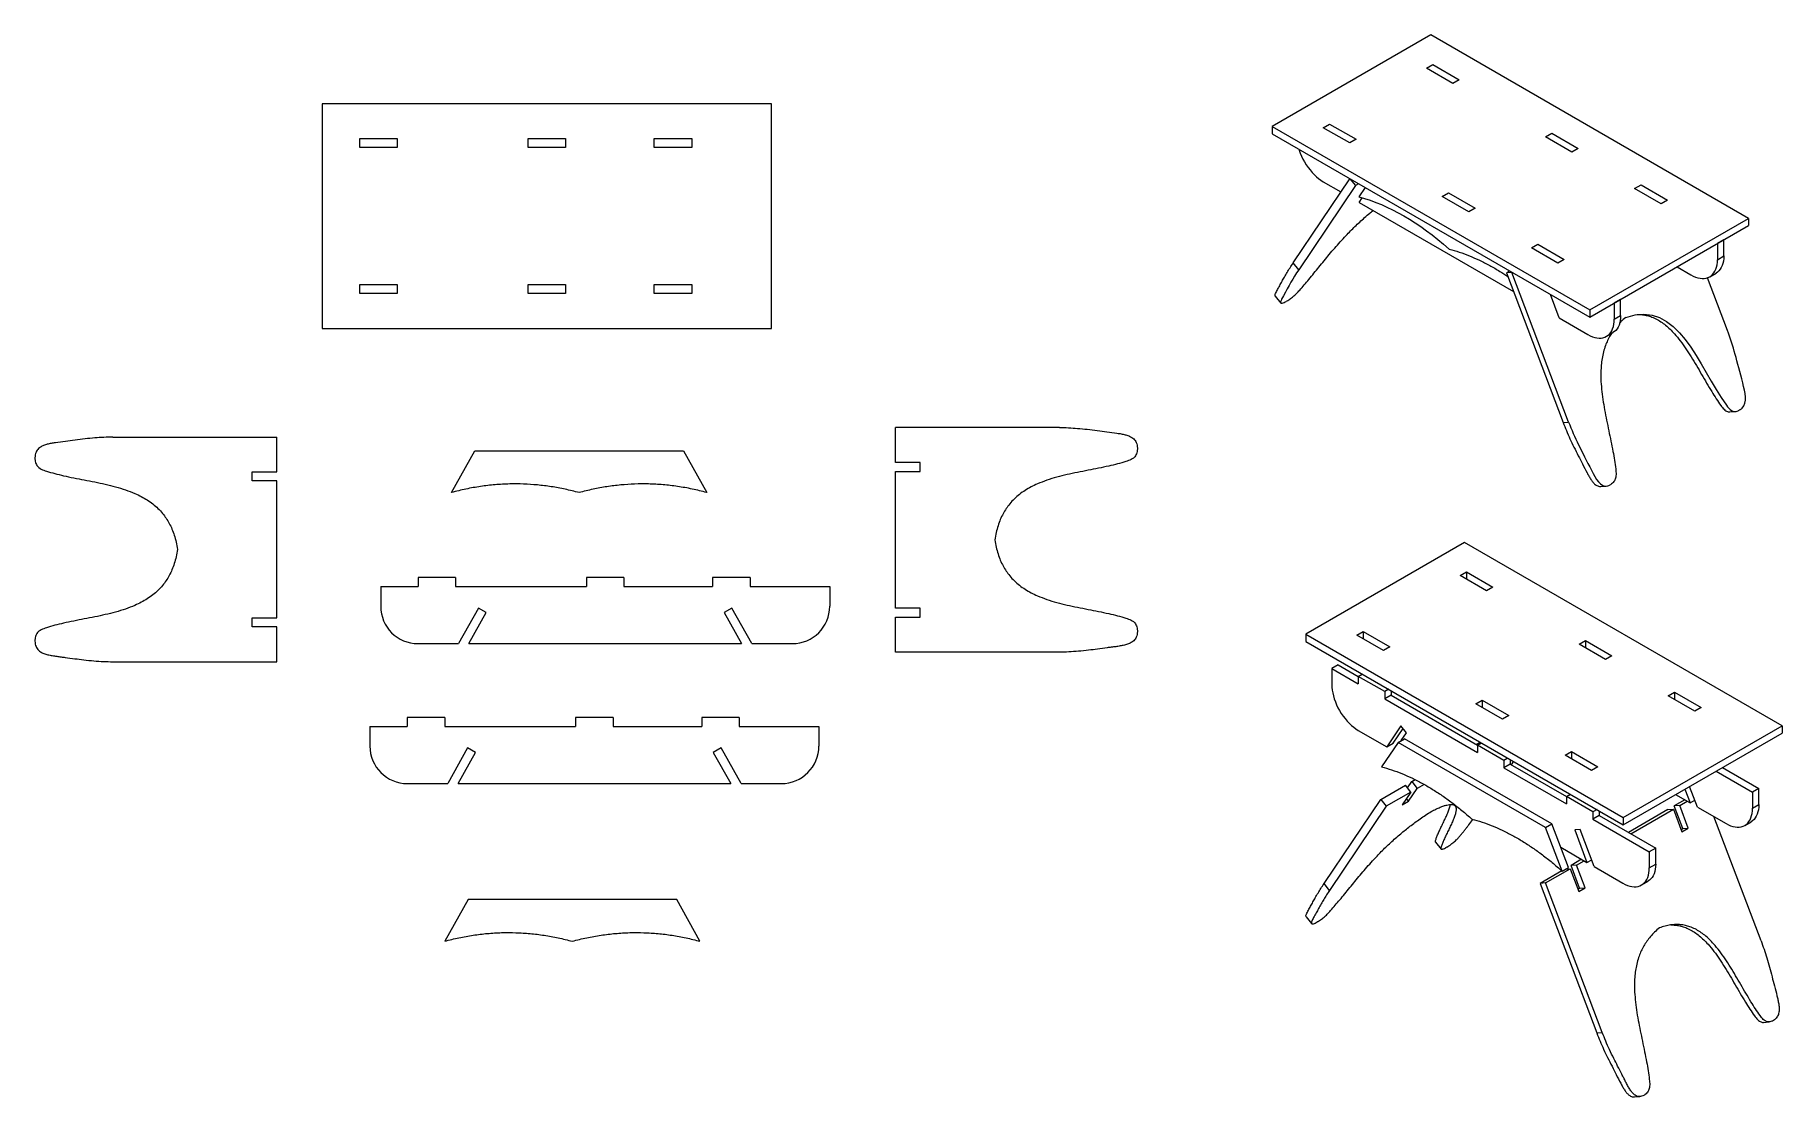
# Model space of a CAD drawing. Header units: millimetres. Extents: x -619 to 1715, y -631 to 788.
import ezdxf

# ---------------------------------------------------------------- set-up
doc = ezdxf.new("R2010")
doc.units = ezdxf.units.MM

msp = doc.modelspace()

# ---------------------------------------------------------------- linework, layer by layer
at = {"color": 7, "linetype": 'Continuous', "lineweight": 15}
for p, q in [((1246, 788.1), (1033.9, 665.6)), ((1670.3, 543.1), (1246, 788.1)), ((1240, 743.8), (1248.5, 748.7)), ((1248.5, 748.7), (1283.9, 728.3)), ((1275.4, 723.4), (1240, 743.8)), ((1283.9, 728.3), (1275.4, 723.4)), ((-235.3, 696.1), (-235.3, 396.1)), ((364.7, 696.1), (-235.3, 696.1)), ((364.7, 396.1), (364.7, 696.1)), ((1033.9, 665.6), (1458.2, 420.7)), ((1033.9, 665.6), (1033.9, 655.8)), ((1033.9, 655.8), (1458.2, 410.9)), ((1102.2, 664.2), (1110.6, 669.1)), ((1137.5, 643.8), (1102.2, 664.2)), ((1110.6, 669.1), (1146, 648.7)), ((1399.1, 651.9), (1407.6, 656.8)), ((1407.6, 656.8), (1443, 636.4)), ((-185.3, 637.6), (-185.3, 649.6)), ((-185.3, 649.6), (-135.3, 649.6)), ((-135.3, 637.6), (-185.3, 637.6)), ((-135.3, 649.6), (-135.3, 637.6)), ((39.7, 649.6), (89.7, 649.6)), ((39.7, 637.6), (39.7, 649.6)), ((89.7, 637.6), (39.7, 637.6)), ((89.7, 649.6), (89.7, 637.6)), ((208.3, 649.6), (258.3, 649.6)), ((208.3, 637.6), (208.3, 649.6)), ((258.3, 637.6), (208.3, 637.6)), ((258.3, 649.6), (258.3, 637.6)), ((1146, 648.7), (1137.5, 643.8)), ((1434.5, 631.5), (1399.1, 651.9)), ((1443, 636.4), (1434.5, 631.5)), ((1062, 483.5), (1137.7, 595.9)), ((1145.1, 586.8), (1069.4, 474.4)), ((1102.2, 592), (1125.9, 578.3)), ((1137.7, 595.9), (1145.1, 586.8)), ((1149.3, 589.2), (1145.1, 586.8)), ((1158.2, 584.1), (1149.8, 571.7)), ((1518.3, 583.1), (1526.8, 588)), ((1526.8, 588), (1562.1, 567.6)), ((1150.1, 564.4), (1154.2, 570.4)), ((1150.1, 564.4), (1356.4, 445.2)), ((1261.3, 572.3), (1269.7, 577.2)), ((1296.6, 551.9), (1261.3, 572.3)), ((1269.7, 577.2), (1305.1, 556.8)), ((1553.6, 562.7), (1518.3, 583.1)), ((1562.1, 567.6), (1553.6, 562.7)), ((1305.1, 556.8), (1296.6, 551.9)), ((1458.2, 420.7), (1670.3, 543.1)), ((1670.3, 543.1), (1670.3, 533.4)), ((1458.2, 410.9), (1670.3, 533.4)), ((1637.4, 514.4), (1628.9, 509.5)), ((1637.4, 492.8), (1637.4, 514.4)), ((1380.4, 503.6), (1388.9, 508.5)), ((1415.8, 483.1), (1380.4, 503.6)), ((1388.9, 508.5), (1424.3, 488)), ((1628.9, 509.5), (1628.9, 487.9)), ((1628.9, 487.9), (1637.4, 492.8)), ((1069.4, 474.4), (1062, 483.5)), ((1351.1, 472.7), (1346.9, 470.3)), ((1354.3, 470.8), (1346.9, 470.3)), ((1346.9, 470.3), (1422.7, 270.4)), ((1430.1, 270.9), (1354.3, 470.8)), ((1424.3, 488), (1415.8, 483.1)), ((1574.9, 478.3), (1593.6, 467.5)), ((1618.6, 465), (1627.1, 469.9)), ((-185.3, 454.6), (-135.3, 454.6)), ((-185.3, 442.6), (-185.3, 454.6)), ((-135.3, 454.6), (-135.3, 442.6)), ((39.7, 442.6), (39.7, 454.6)), ((39.7, 454.6), (89.7, 454.6)), ((89.7, 454.6), (89.7, 442.6)), ((208.3, 454.6), (258.3, 454.6)), ((208.3, 442.6), (208.3, 454.6)), ((258.3, 454.6), (258.3, 442.6)), ((1642.3, 393.4), (1615.6, 463.7)), ((-135.3, 442.6), (-185.3, 442.6)), ((89.7, 442.6), (39.7, 442.6)), ((258.3, 442.6), (208.3, 442.6)), ((1038, 439.1), (1045.5, 430)), ((1053.5, 432.6), (1052.8, 432.2)), ((1417.5, 410), (1405.7, 441.2)), ((1458.2, 420.7), (1458.2, 410.9)), ((1499.6, 434.8), (1491.1, 429.9)), ((1491.1, 429.9), (1491.1, 408.3)), ((1499.6, 413.2), (1499.6, 434.8)), ((1417.5, 410), (1455.7, 387.9)), ((1491.1, 408.3), (1499.6, 413.2)), ((-235.3, 396.1), (364.7, 396.1)), ((1480.7, 385.5), (1489.2, 390.4)), ((1645.6, 284.6), (1653, 285.1)), ((1658.8, 287.2), (1658.1, 286.8)), ((530.4, 217.1), (530.4, 263.6)), ((749.6, 263.6), (530.4, 263.6)), ((1422.7, 270.4), (1430.1, 270.9)), ((-515.1, 250.8), (-295.9, 250.8)), ((-295.9, 204.3), (-295.9, 250.8)), ((853.8, 236.1), (853.8, 235.2)), ((-619.3, 223.3), (-619.3, 222.4)), ((-62.8, 176.8), (-31.6, 232.4)), ((-31.6, 232.4), (247.2, 232.4)), ((247.2, 232.4), (278.4, 176.8)), ((563.6, 217.1), (530.4, 217.1)), ((563.6, 205.1), (563.6, 217.1)), ((-329.1, 204.3), (-295.9, 204.3)), ((-329.1, 192.3), (-329.1, 204.3)), ((-295.9, 192.3), (-329.1, 192.3)), ((-295.9, 9.3), (-295.9, 192.3)), ((530.4, 22.2), (530.4, 205.1)), ((530.4, 205.1), (563.6, 205.1)), ((1486.3, 187.5), (1485.6, 187.1)), ((1473, 185), (1480.4, 185.5)), ((1291, 110.3), (1078.9, -12.2)), ((1715.3, -134.6), (1291, 110.3)), ((1285, 66), (1293.5, 70.9)), ((1293.5, 70.9), (1328.8, 50.5)), ((1293.5, 70.9), (1293.5, 61.1)), ((-157.3, 51.4), (-157.3, 25)), ((-157.3, 51.4), (-107.3, 51.4)), ((-107.3, 63.4), (-107.3, 51.4)), ((-57.3, 63.4), (-107.3, 63.4)), ((-57.3, 63.4), (-57.3, 51.4)), ((-57.3, 51.4), (117.7, 51.4)), ((117.7, 63.4), (117.7, 51.4)), ((167.7, 63.4), (117.7, 63.4)), ((167.7, 63.4), (167.7, 51.4)), ((167.7, 51.4), (286.2, 51.4)), ((286.2, 63.4), (286.2, 51.4)), ((336.2, 63.4), (286.2, 63.4)), ((336.2, 63.4), (336.2, 51.4)), ((336.2, 51.4), (442.7, 51.4)), ((442.7, 51.4), (442.7, 25)), ((1320.4, 45.6), (1285, 66)), ((1328.8, 50.5), (1320.4, 45.6)), ((-329.1, 9.3), (-295.9, 9.3)), ((-329.1, -2.7), (-329.1, 9.3)), ((-26.7, 22.5), (-53.2, -25)), ((-39.5, -25), (-16.2, 16.6)), ((-16.2, 16.6), (-26.7, 22.5)), ((312.1, 22.5), (301.6, 16.6)), ((301.6, 16.6), (324.9, -25)), ((338.7, -25), (312.1, 22.5)), ((563.6, 22.2), (530.4, 22.2)), ((530.4, -36.4), (530.4, 10.2)), ((530.4, 10.2), (563.6, 10.2)), ((563.6, 10.2), (563.6, 22.2)), ((-619.3, -20.7), (-619.3, -21.7)), ((-295.9, -2.7), (-329.1, -2.7)), ((-295.9, -49.2), (-295.9, -2.7)), ((853.8, -7.9), (853.8, -8.9)), ((1078.9, -12.2), (1503.1, -257.1)), ((1078.9, -12.2), (1078.9, -22)), ((1078.9, -22), (1503.1, -266.9)), ((1147.1, -13.6), (1155.6, -8.7)), ((1182.5, -34), (1147.1, -13.6)), ((1155.6, -8.7), (1191, -29.1)), ((1155.6, -8.7), (1155.6, -18.5)), ((1444.1, -25.9), (1452.6, -21)), ((1452.6, -21), (1487.9, -41.4)), ((1452.6, -21), (1452.6, -30.8)), ((-107.3, -25), (-53.2, -25)), ((-39.5, -25), (324.9, -25)), ((338.7, -25), (392.7, -25)), ((749.6, -36.4), (530.4, -36.4)), ((1191, -29.1), (1182.5, -34)), ((1479.4, -46.3), (1444.1, -25.9)), ((1487.9, -41.4), (1479.4, -46.3)), ((-515.1, -49.2), (-295.9, -49.2)), ((1122.1, -53.2), (1113.6, -58.1)), ((1113.6, -58.1), (1149, -78.5)), ((1113.6, -58.1), (1113.6, -79.6)), ((1122.1, -53.2), (1149, -68.7)), ((1149, -68.7), (1154.4, -65.6)), ((1149, -68.7), (1149, -78.5)), ((1184.4, -89.1), (1149, -68.7)), ((1189.8, -86), (1184.4, -89.1)), ((1184.4, -89.1), (1184.4, -98.9)), ((1192.8, -87.8), (1192.8, -94)), ((1563.3, -94.6), (1571.7, -89.8)), ((1571.7, -89.8), (1607.1, -110.2)), ((1571.7, -89.8), (1571.7, -99.5)), ((1192.8, -94), (1184.4, -98.9)), ((1184.4, -98.9), (1308.1, -170.3)), ((1192.8, -94), (1308.1, -160.5)), ((1306.2, -105.4), (1314.7, -100.5)), ((1341.6, -125.9), (1306.2, -105.4)), ((1314.7, -100.5), (1350.1, -121)), ((1314.7, -100.5), (1314.7, -110.3)), ((1598.6, -115.1), (1563.3, -94.6)), ((1607.1, -110.2), (1598.6, -115.1)), ((-171.8, -135.5), (-121.8, -135.5)), ((-171.8, -135.5), (-171.8, -161.9)), ((-121.8, -123.5), (-121.8, -135.5)), ((-71.8, -123.5), (-121.8, -123.5)), ((-71.8, -123.5), (-71.8, -135.5)), ((-71.8, -135.5), (103.2, -135.5)), ((103.2, -123.5), (103.2, -135.5)), ((153.2, -123.5), (103.2, -123.5)), ((153.2, -123.5), (153.2, -135.5)), ((153.2, -135.5), (271.7, -135.5)), ((271.7, -123.5), (271.7, -135.5)), ((321.7, -123.5), (271.7, -123.5)), ((321.7, -123.5), (321.7, -135.5)), ((321.7, -135.5), (428.2, -135.5)), ((428.2, -135.5), (428.2, -161.9)), ((1206, -135), (1187.2, -162.9)), ((1195.7, -158), (1208.8, -138.5)), ((1213.4, -144.1), (1206, -135)), ((1350.1, -121), (1341.6, -125.9)), ((1503.1, -257.1), (1715.3, -134.6)), ((1715.3, -134.6), (1715.3, -144.4)), ((1149, -140.9), (1187.2, -162.9)), ((1202.2, -157), (1180.2, -189.6)), ((1187.2, -162.9), (1195.7, -158)), ((1202.2, -157), (1210.7, -152.1)), ((1399.3, -270.8), (1202.2, -157)), ((1206.4, -154.5), (1213.4, -144.1)), ((1407.8, -265.9), (1210.7, -152.1)), ((1306.4, -159.6), (1311.8, -156.5)), ((1308.1, -160.5), (1313.5, -157.4)), ((1308.1, -160.5), (1308.1, -170.3)), ((1343.5, -180.9), (1308.1, -160.5)), ((1503.1, -266.9), (1715.3, -144.4)), ((-41.2, -164.4), (-67.8, -211.9)), ((-54, -211.9), (-30.7, -170.3)), ((-30.7, -170.3), (-41.2, -164.4)), ((297.6, -164.4), (287.1, -170.3)), ((287.1, -170.3), (310.4, -211.9)), ((324.2, -211.9), (297.6, -164.4)), ((1348.9, -177.8), (1343.5, -180.9)), ((1343.5, -180.9), (1343.5, -190.7)), ((1351.9, -185.8), (1343.5, -190.7)), ((1351.9, -179.6), (1351.9, -185.8)), ((1351.9, -185.8), (1427.3, -229.3)), ((1356.4, -182.2), (1353.4, -186.7)), ((1425.4, -174.2), (1433.9, -169.3)), ((1460.8, -194.6), (1425.4, -174.2)), ((1433.9, -169.3), (1469.2, -189.7)), ((1433.9, -169.3), (1433.9, -179.1)), ((1214.7, -217.6), (1220.4, -209.3)), ((1220.4, -209.3), (1224.8, -206.7)), ((1220.4, -209.3), (1227.8, -218.3)), ((1343.5, -190.7), (1427.3, -239.1)), ((1469.2, -189.7), (1460.8, -194.6)), ((1627.1, -195.3), (1675.8, -223.4)), ((1635.6, -190.4), (1684.3, -218.5)), ((-121.8, -211.9), (-67.8, -211.9)), ((-54, -211.9), (310.4, -211.9)), ((324.2, -211.9), (378.2, -211.9)), ((1103.2, -345.6), (1179, -233.2)), ((1179, -233.2), (1211.9, -214.2)), ((1179, -233.2), (1186.4, -242.2)), ((1219.3, -223.2), (1186.4, -242.2)), ((1219.3, -223.2), (1207.8, -240.2)), ((1219.3, -223.2), (1211.9, -214.2)), ((1216.3, -235.3), (1213.4, -231.9)), ((1216.3, -235.3), (1227.8, -218.3)), ((1236.9, -213), (1227.8, -218.3)), ((1427.3, -229.3), (1432.7, -226.2)), ((1427.3, -229.3), (1427.3, -239.1)), ((1462.6, -249.7), (1427.3, -229.3)), ((1573.1, -226.5), (1592.5, -237.7)), ((1585.5, -219.3), (1592.5, -237.7)), ((1602.2, -243.3), (1591.8, -215.7)), ((1684.3, -218.5), (1675.8, -223.4)), ((1675.8, -223.4), (1675.8, -245)), ((1684.3, -240.1), (1684.3, -218.5)), ((1186.4, -242.2), (1110.6, -354.6)), ((1207.8, -240.2), (1216.3, -235.3)), ((1468, -246.6), (1462.6, -249.7)), ((1462.6, -249.7), (1462.6, -259.5)), ((1471.1, -254.6), (1462.6, -259.5)), ((1471.1, -248.4), (1471.1, -254.6)), ((1471.1, -254.6), (1546.4, -298.1)), ((1562.7, -246.6), (1510, -277.1)), ((1513.2, -278.9), (1570.1, -246.1)), ((1562.7, -246.6), (1570.1, -246.1)), ((1570.1, -246.1), (1581.5, -276.4)), ((1585.3, -233.6), (1571.2, -241.7)), ((1578.6, -241.2), (1571.2, -241.7)), ((1582.6, -272), (1571.2, -241.7)), ((1578.6, -241.2), (1588.6, -235.4)), ((1590, -271.5), (1578.6, -241.2)), ((1592.5, -237.7), (1598.7, -234.1)), ((1602.2, -243.3), (1640.4, -265.4)), ((1687.2, -422.1), (1624.3, -256)), ((1675.8, -245), (1684.3, -240.1)), ((1399.3, -270.8), (1407.8, -265.9)), ((1421.4, -328.9), (1399.3, -270.8)), ((1429.9, -324), (1407.8, -265.9)), ((1445.6, -273.3), (1438.2, -273.8)), ((1438.2, -273.8), (1454.6, -317.3)), ((1464.3, -322.9), (1445.6, -273.3)), ((1462.6, -259.5), (1537.9, -303)), ((1503.1, -257.1), (1503.1, -266.9)), ((1580.4, -273.3), (1582.6, -272)), ((1581.5, -276.4), (1590, -271.5)), ((1582.6, -272), (1590, -271.5)), ((1665.4, -267.8), (1673.9, -262.9)), ((1252.2, -290.3), (1259.6, -299.4)), ((1267.3, -296.8), (1266.6, -297.2)), ((1419.7, -297.1), (1454.6, -317.3)), ((1546.4, -298.1), (1537.9, -303)), ((1537.9, -303), (1537.9, -324.5)), ((1546.4, -319.6), (1546.4, -298.1)), ((1399.3, -344.7), (1432.2, -325.7)), ((1421.4, -328.9), (1429.9, -324)), ((1426.1, -326.1), (1432.2, -325.7)), ((1432.2, -325.7), (1443.7, -356)), ((1447.5, -313.1), (1433.3, -321.3)), ((1440.7, -320.8), (1433.3, -321.3)), ((1444.8, -351.6), (1433.3, -321.3)), ((1440.7, -320.8), (1450.7, -315)), ((1452.2, -351.1), (1440.7, -320.8)), ((1454.6, -317.3), (1460.9, -313.7)), ((1464.3, -322.9), (1502.6, -345)), ((1537.9, -324.5), (1546.4, -319.6)), ((1110.6, -354.6), (1103.2, -345.6)), ((1420.9, -328.5), (1391.9, -345.2)), ((1399.3, -344.7), (1391.9, -345.2)), ((1391.9, -345.2), (1467.7, -545.1)), ((1475.1, -544.6), (1399.3, -344.7)), ((1527.6, -347.4), (1536, -342.5)), ((-40.6, -367), (-71.8, -422.5)), ((238.2, -367), (-40.6, -367)), ((269.3, -422.5), (238.2, -367)), ((1442.5, -352.9), (1444.8, -351.6)), ((1443.7, -356), (1452.2, -351.1)), ((1444.8, -351.6), (1452.2, -351.1)), ((1079.3, -390), (1086.7, -399)), ((1094.7, -396.4), (1094, -396.8)), ((1690.6, -530.9), (1698, -530.4)), ((1703.8, -528.4), (1703.1, -528.8)), ((1467.7, -545.1), (1475.1, -544.6)), ((1518, -630.6), (1525.4, -630)), ((1531.2, -628), (1530.6, -628.4))]:
    msp.add_line(p, q, dxfattribs=at)
at = {"color": 7, "linetype": 'Continuous', "lineweight": 15, "flags": 128}
for points in [[(1069.8, 635.1), (1070.1, 634.1), (1071.5, 630.1), (1073.2, 626.2), (1075.1, 622.2), (1077.2, 618.4), (1079.4, 614.7), (1081.9, 611.1), (1084.5, 607.7), (1087.2, 604.5), (1090.1, 601.5), (1093, 598.7), (1096, 596.2), (1099.1, 594), (1102.2, 592)], [(1637.4, 492.8), (1637.3, 489.3), (1636.9, 486), (1636.2, 483), (1635.3, 480.1), (1634.1, 477.5), (1632.7, 475.1), (1631, 473.1), (1629.1, 471.4), (1627.1, 469.9), (1627.1, 469.9)], [(1593.6, 467.5), (1596.7, 465.9), (1599.7, 464.6), (1602.7, 463.6), (1605.7, 463), (1608.5, 462.7), (1611.2, 462.8), (1613.9, 463.2), (1616.3, 463.9), (1618.6, 465), (1620.7, 466.5), (1622.5, 468.2), (1624.2, 470.3), (1625.6, 472.6), (1626.8, 475.2), (1627.7, 478.1), (1628.4, 481.2), (1628.8, 484.4), (1628.9, 487.9)], [(1455.7, 387.9), (1458.8, 386.3), (1461.8, 385), (1464.9, 384), (1467.8, 383.4), (1470.7, 383.1), (1473.4, 383.2), (1476, 383.6), (1478.4, 384.4), (1480.7, 385.5), (1482.8, 386.9), (1484.7, 388.6), (1486.3, 390.7), (1487.8, 393), (1488.9, 395.6), (1489.9, 398.5), (1490.5, 401.6), (1490.9, 404.9), (1491.1, 408.3)], [(1499.6, 413.2), (1499.4, 409.8), (1499, 406.5), (1498.3, 403.4), (1497.4, 400.5), (1496.2, 397.9), (1494.8, 395.6), (1493.2, 393.5), (1491.3, 391.8), (1489.2, 390.4), (1489.2, 390.4)], [(1113.6, -79.6), (1113.8, -83.2), (1114.2, -87), (1114.9, -90.9), (1115.8, -94.8), (1117, -98.8), (1118.4, -102.8), (1120, -106.7), (1121.9, -110.6), (1124, -114.5), (1126.3, -118.2), (1128.7, -121.8), (1131.3, -125.2), (1134.1, -128.4), (1136.9, -131.4), (1139.9, -134.2), (1142.9, -136.7), (1145.9, -138.9), (1149, -140.9)], [(1640.4, -265.4), (1643.5, -267), (1646.6, -268.3), (1649.6, -269.3), (1652.5, -269.9), (1655.4, -270.2), (1658.1, -270.1), (1660.7, -269.7), (1663.1, -268.9), (1665.4, -267.8), (1667.5, -266.4), (1669.4, -264.7), (1671, -262.6), (1672.5, -260.3), (1673.6, -257.7), (1674.6, -254.8), (1675.2, -251.7), (1675.6, -248.4), (1675.8, -245)], [(1684.3, -240.1), (1684.1, -243.5), (1683.7, -246.8), (1683.1, -249.9), (1682.1, -252.8), (1680.9, -255.4), (1679.5, -257.7), (1677.9, -259.8), (1676, -261.5), (1673.9, -262.9), (1673.9, -262.9)], [(1502.6, -345), (1505.6, -346.6), (1508.7, -347.9), (1511.7, -348.8), (1514.7, -349.5), (1517.5, -349.8), (1520.2, -349.7), (1522.8, -349.3), (1525.3, -348.5), (1527.6, -347.4), (1529.6, -346), (1531.5, -344.3), (1533.2, -342.2), (1534.6, -339.9), (1535.8, -337.3), (1536.7, -334.4), (1537.4, -331.3), (1537.8, -328), (1537.9, -324.5)], [(1546.4, -319.6), (1546.3, -323.1), (1545.9, -326.4), (1545.2, -329.5), (1544.3, -332.4), (1543.1, -335), (1541.7, -337.3), (1540, -339.4), (1538.1, -341.1), (1536, -342.5), (1536, -342.5)]]:
    msp.add_lwpolyline(points, dxfattribs=at)
at = {"color": 7, "linetype": 'Continuous', "lineweight": 15}
for centre, start, end in [((-107.3, 25), 180, 270), ((392.7, 25), 270, 0), ((-121.8, -161.9), 180, 270), ((378.2, -161.9), 270, 0)]:
    msp.add_arc(centre, 50, start, end, dxfattribs=at)
msp.add_open_spline([(1149.8, 571.7), (1189.8, 561.2), (1230, 538), (1270.4, 502)], degree=3, dxfattribs=at)
for points, knots in [([(1053.5, 432.6), (1053.9, 432.9), (1055.2, 433.6), (1057.3, 435), (1059.8, 436.8), (1062, 438.6), (1064.3, 440.5), (1066.5, 442.7), (1068.7, 445), (1072.2, 449), (1077, 454.5), (1083.3, 462), (1089.8, 469.9), (1096.5, 478.1), (1103.3, 486.4), (1110.2, 494.8), (1117.4, 503.2), (1124.8, 511.6), (1131.9, 519.3), (1138.5, 526.2), (1144.5, 532.1), (1150.8, 538.1), (1157.5, 544.2), (1163.5, 549.3), (1167.3, 552.4), (1168.7, 553.6)], [0, 0, 0, 0, 0.00907, 0.026845, 0.042273, 0.056307, 0.069773, 0.087782, 0.106378, 0.125512, 0.184289, 0.244705, 0.315332, 0.387063, 0.45924, 0.531208, 0.602375, 0.672273, 0.740634, 0.787583, 0.83391, 0.879852, 0.925775, 0.972183, 1, 1, 1, 1]), ([(1270.4, 502), (1275, 500.8), (1283.9, 498.2), (1297.5, 493.1), (1311.1, 487.2), (1324.6, 480.3), (1337.2, 473.1), (1345.3, 467.7), (1348.8, 465.4)], [0, 0, 0, 0, 0.176581, 0.350789, 0.523223, 0.694498, 0.865241, 1, 1, 1, 1]), ([(1038.1, 439.1), (1038, 439.1), (1037.7, 439.4), (1037.8, 440.7), (1038.5, 442.7), (1039.7, 445.2), (1041.1, 447.9), (1042.6, 450.5), (1044.6, 454.2), (1047.1, 458.9), (1050.4, 464.7), (1053.9, 470.8), (1057.7, 477), (1060.6, 481.3), (1062, 483.5)], [0, 0, 0, 0, 0.009886, 0.062632, 0.119114, 0.178446, 0.238794, 0.298066, 0.355574, 0.484768, 0.606219, 0.742794, 0.873139, 1, 1, 1, 1]), ([(1069.4, 474.4), (1061.7, 463.1), (1053.7, 448.3), (1041.7, 426.3), (1051.8, 431.6), (1052.8, 432.2)], [0.0007094, 0.0007094, 0.0007094, 0.0007094, 0.1944979, 0.2811163, 0.2907405, 0.2907405, 0.2907405, 0.2907405]), ([(1506.4, 410.8), (1576.3, 436.5), (1606.3, 335.1), (1649.6, 282.6), (1657.6, 286.4), (1658.1, 286.8)], [0, 0, 0, 0, 0.6337748, 0.701711, 0.7071605, 0.7071605, 0.7071605, 0.7071605]), ([(1506.4, 410.8), (1504.2, 409), (1501.3, 406.7), (1498.8, 403.8), (1498.1, 403.2)], [0, 0, 0, 0, 0.759349, 1, 1, 1, 1]), ([(1521.7, 414.7), (1523.6, 414.7), (1527.6, 414.7), (1533.6, 413.6), (1540.1, 411.8), (1546.7, 409), (1553.4, 405.1), (1559.7, 400.5), (1565.7, 395.1), (1572.3, 388.1), (1579.4, 379.5), (1586.9, 369), (1594, 357.9), (1600.9, 346.4), (1607.7, 334.7), (1614.4, 323.1), (1620.9, 312.2), (1627.2, 302.2), (1632, 295.2), (1635.5, 290.5), (1637.7, 288), (1640, 286.1), (1642.2, 285), (1644.1, 284.5), (1645.2, 284.6), (1645.6, 284.7)], [0, 0, 0, 0, 0.0343075, 0.0729107, 0.1103739, 0.1543837, 0.1979335, 0.2415005, 0.2854327, 0.3299552, 0.3947832, 0.4610681, 0.5285568, 0.5968054, 0.6652518, 0.7332753, 0.8002515, 0.8575448, 0.9132838, 0.9314292, 0.9490635, 0.9661421, 0.9789122, 0.9922207, 1, 1, 1, 1]), ([(1487.2, 389.2), (1486.6, 388.4), (1484.8, 385.5), (1482.1, 380.1), (1479, 372.8), (1476.6, 364.7), (1474.7, 356), (1473.6, 347), (1473.1, 337.8), (1473.1, 327.1), (1474, 314.8), (1475.7, 301.1), (1478.1, 287.2), (1480.8, 273.3), (1483.7, 259.4), (1486.6, 245.6), (1489.3, 232.4), (1491.4, 220.1), (1492.7, 211), (1493.4, 204.7), (1493.5, 201), (1493.3, 197.7), (1492.5, 194.8), (1491.4, 192.4), (1489.7, 190.2), (1487.9, 188.6), (1486.7, 187.8), (1486.3, 187.5)], [0, 0, 0, 0, 0.015848, 0.053915, 0.090859, 0.134258, 0.177203, 0.220166, 0.263488, 0.307393, 0.371321, 0.436686, 0.503239, 0.57054, 0.638037, 0.705116, 0.771163, 0.827661, 0.882627, 0.900521, 0.91791, 0.934752, 0.947345, 0.960468, 0.974896, 0.991518, 1, 1, 1, 1]), ([(1658.8, 287.2), (1659.9, 287.8), (1669.9, 295.3), (1657.9, 341.8), (1649.9, 373.2), (1642.3, 393.4)], [0.7092595, 0.7092595, 0.7092595, 0.7092595, 0.7188837, 0.8055021, 0.9992906, 0.9992906, 0.9992906, 0.9992906]), ([(749.6, 263.6), (753.6, 263.6), (761.8, 263.5), (774.1, 262.6), (787, 261.3), (800, 259.7), (813.3, 257.9), (823.9, 256.5), (832, 255.3), (837.3, 254.2), (842.2, 252.6), (846.1, 250.7), (849, 248.5), (851, 246.2), (852.6, 243.4), (853.6, 240), (853.8, 237.5), (853.8, 236.1)], [0, 0, 0, 0, 0.104615, 0.211873, 0.323845, 0.442505, 0.553975, 0.673317, 0.721582, 0.768752, 0.81365, 0.855764, 0.881852, 0.907637, 0.934075, 0.96562, 1, 1, 1, 1]), ([(1422.7, 270.4), (1424.1, 266.8), (1427, 259.4), (1431.9, 248.5), (1437.3, 237.3), (1442.9, 226.1), (1448.8, 214.7), (1453.4, 205.6), (1457.1, 198.7), (1459.7, 194.4), (1462.5, 190.5), (1465.2, 187.7), (1467.8, 186), (1470.1, 185.2), (1471.9, 184.8), (1472.8, 185), (1473, 185)], [0, 0, 0, 0, 0.111253, 0.225318, 0.344395, 0.470586, 0.58913, 0.716044, 0.767372, 0.817535, 0.865282, 0.910069, 0.937812, 0.965234, 0.993349, 1, 1, 1, 1]), ([(1430.1, 270.9), (1437.8, 250.8), (1452.2, 223.1), (1473.4, 181.8), (1484.5, 186.6), (1485.6, 187.1)], [0.0007094, 0.0007094, 0.0007094, 0.0007094, 0.1944979, 0.2811163, 0.2907405, 0.2907405, 0.2907405, 0.2907405]), ([(-515.1, 250.8), (-519.1, 250.8), (-527.3, 250.6), (-539.6, 249.8), (-552.5, 248.5), (-565.5, 246.9), (-578.8, 245.1), (-589.4, 243.7), (-597.5, 242.5), (-602.8, 241.4), (-607.7, 239.8), (-611.6, 237.9), (-614.5, 235.7), (-616.5, 233.4), (-618.1, 230.6), (-619.1, 227.2), (-619.3, 224.6), (-619.3, 223.3)], [0, 0, 0, 0, 0.1046145, 0.2118728, 0.3238447, 0.4425053, 0.5539754, 0.673317, 0.7215817, 0.7687519, 0.8136495, 0.8557635, 0.8818518, 0.9076368, 0.9340746, 0.9656198, 1, 1, 1, 1]), ([(853.8, 235.2), (853.8, 234.6), (853.7, 232.8), (853.3, 230), (852.1, 227.1), (850.5, 224.7), (848.3, 222.6), (845.5, 220.8), (842.1, 219.4), (836, 217.4), (827.2, 214.9), (815, 212), (801.8, 209.2), (787.9, 206.5), (773.8, 203.8), (759.9, 200.8), (746.2, 197.5), (732.9, 193.4), (721.4, 189), (711.8, 184.4), (703.8, 179.8), (696.3, 174.5), (689.3, 168.5), (683.4, 162.1), (678.4, 155.4), (674.2, 148.4), (670.5, 140.8), (667.4, 132.4), (665, 123.3), (663.9, 116.9), (663.4, 113.6)], [0, 0, 0, 0, 0.007333, 0.021704, 0.034177, 0.045523, 0.05641, 0.070971, 0.086005, 0.101475, 0.148995, 0.197841, 0.254942, 0.312936, 0.37129, 0.429475, 0.487013, 0.543525, 0.598794, 0.636752, 0.674206, 0.71135, 0.748478, 0.785999, 0.817938, 0.850849, 0.88511, 0.921119, 0.95928, 1, 1, 1, 1]), ([(-619.3, 222.4), (-619.3, 221.8), (-619.2, 220), (-618.8, 217.2), (-617.6, 214.3), (-616, 211.9), (-613.8, 209.8), (-611, 208), (-607.6, 206.6), (-601.5, 204.6), (-592.7, 202.1), (-580.5, 199.1), (-567.3, 196.4), (-553.4, 193.7), (-539.3, 191), (-525.4, 188), (-511.7, 184.6), (-498.4, 180.6), (-486.9, 176.2), (-477.3, 171.6), (-469.3, 167), (-461.8, 161.7), (-454.8, 155.7), (-448.9, 149.3), (-443.9, 142.5), (-439.7, 135.6), (-436, 127.9), (-432.9, 119.6), (-430.5, 110.5), (-429.4, 104.1), (-428.9, 100.8)], [0, 0, 0, 0, 0.007333, 0.021704, 0.034177, 0.045523, 0.05641, 0.070971, 0.086005, 0.101475, 0.148995, 0.197841, 0.254942, 0.312936, 0.37129, 0.429475, 0.487013, 0.543525, 0.598794, 0.636752, 0.674206, 0.71135, 0.748478, 0.785999, 0.817938, 0.850849, 0.88511, 0.921119, 0.95928, 1, 1, 1, 1]), ([(107.8, 176.8), (101.6, 178.3), (89.3, 181.4), (70.7, 184.8), (52.2, 187.1), (33.6, 188.3), (14.8, 188.5), (-4.4, 187.4), (-24, 185.1), (-43.5, 181.7), (-56.3, 178.4), (-62.8, 176.8)], [0, 0, 0, 0, 0.110766, 0.220082, 0.328296, 0.435771, 0.542873, 0.656065, 0.769696, 0.884199, 1, 1, 1, 1]), ([(278.4, 176.8), (271.9, 178.4), (259.1, 181.7), (239.5, 185.1), (220, 187.4), (200.8, 188.5), (182, 188.3), (163.4, 187.1), (144.9, 184.8), (126.3, 181.4), (114, 178.3), (107.8, 176.8)], [0, 0, 0, 0, 0.115801, 0.230304, 0.343935, 0.457127, 0.564229, 0.671704, 0.779918, 0.889234, 1, 1, 1, 1]), ([(-428.9, 100.8), (-429.4, 97.5), (-430.5, 91.2), (-432.9, 82.1), (-436, 73.7), (-439.7, 66.1), (-443.9, 59.1), (-448.9, 52.4), (-454.8, 46), (-461.8, 40), (-469.3, 34.7), (-477.3, 30.1), (-486.9, 25.4), (-498.4, 21), (-511.7, 17), (-525.4, 13.6), (-539.3, 10.7), (-553.4, 7.9), (-567.3, 5.3), (-580.5, 2.5), (-592.7, -0.4), (-601.5, -3), (-607.6, -5), (-611, -6.4), (-613.8, -8.1), (-616, -10.2), (-617.6, -12.6), (-618.8, -15.6), (-619.2, -18.3), (-619.3, -20.1), (-619.3, -20.7)], [0, 0, 0, 0, 0.0407196, 0.0788815, 0.1148897, 0.1491505, 0.1820619, 0.2140012, 0.251522, 0.2886505, 0.3257937, 0.3632483, 0.4012061, 0.4564754, 0.5129869, 0.5705246, 0.6287103, 0.6870645, 0.7450582, 0.802159, 0.8510046, 0.8985251, 0.913995, 0.9290292, 0.9435896, 0.9544768, 0.965823, 0.9782963, 0.9926673, 1, 1, 1, 1]), ([(663.4, 113.6), (663.9, 110.3), (665, 104), (667.4, 94.9), (670.5, 86.5), (674.2, 78.9), (678.4, 71.9), (683.4, 65.2), (689.3, 58.8), (696.3, 52.8), (703.8, 47.5), (711.8, 42.9), (721.4, 38.3), (732.9, 33.9), (746.2, 29.8), (759.9, 26.4), (773.8, 23.5), (787.9, 20.8), (801.8, 18.1), (815, 15.3), (827.2, 12.4), (836, 9.9), (842.1, 7.9), (845.5, 6.4), (848.3, 4.7), (850.5, 2.6), (852.1, 0.2), (853.3, -2.7), (853.7, -5.5), (853.8, -7.3), (853.8, -7.9)], [0, 0, 0, 0, 0.0407196, 0.0788815, 0.1148897, 0.1491505, 0.1820619, 0.2140012, 0.251522, 0.2886505, 0.3257937, 0.3632483, 0.4012061, 0.4564754, 0.5129869, 0.5705246, 0.6287103, 0.6870645, 0.7450582, 0.802159, 0.8510046, 0.8985251, 0.913995, 0.9290292, 0.9435896, 0.9544768, 0.965823, 0.9782963, 0.9926673, 1, 1, 1, 1]), ([(-619.3, -21.7), (-619.3, -23), (-619.1, -25.5), (-618.1, -28.9), (-616.5, -31.7), (-614.5, -34), (-611.5, -36.3), (-607.3, -38.3), (-601.9, -39.9), (-596.2, -41), (-590.3, -41.9), (-584.5, -42.7), (-576.5, -43.7), (-566.4, -45.1), (-553.6, -46.7), (-540.8, -48), (-527.8, -49), (-519.3, -49.1), (-515.1, -49.2)], [0, 0, 0, 0, 0.034381, 0.065927, 0.092365, 0.118151, 0.144239, 0.189828, 0.238645, 0.289927, 0.342085, 0.393315, 0.44302, 0.554682, 0.659653, 0.777695, 0.890353, 1, 1, 1, 1]), ([(853.8, -8.9), (853.8, -10.2), (853.6, -12.7), (852.6, -16.1), (851, -18.9), (849, -21.2), (846, -23.5), (841.8, -25.5), (836.4, -27.1), (830.7, -28.2), (824.9, -29.1), (819, -29.8), (811, -30.9), (800.9, -32.3), (788.1, -33.9), (775.3, -35.2), (762.3, -36.2), (753.8, -36.3), (749.6, -36.4)], [0, 0, 0, 0, 0.034381, 0.065927, 0.092365, 0.118151, 0.144239, 0.189828, 0.238645, 0.289927, 0.342085, 0.393315, 0.44302, 0.554682, 0.659653, 0.777695, 0.890353, 1, 1, 1, 1]), ([(1180.2, -189.6), (1184.6, -190.9), (1193.5, -193.4), (1207, -198.4), (1220.5, -204.3), (1234, -211.2), (1247.5, -219), (1260.8, -227.7), (1274.2, -237.3), (1287.5, -247.7), (1296.3, -255.4), (1300.8, -259.3)], [0, 0, 0, 0, 0.113258, 0.225266, 0.336422, 0.44713, 0.557801, 0.666858, 0.77666, 0.887585, 1, 1, 1, 1]), ([(1094.7, -396.4), (1095.1, -396.2), (1096.4, -395.4), (1098.5, -394), (1101, -392.3), (1103.3, -390.5), (1105.5, -388.5), (1107.7, -386.3), (1109.9, -384), (1113.4, -380), (1118.2, -374.5), (1124.6, -367), (1131, -359.2), (1137.8, -350.9), (1144.5, -342.6), (1151.5, -334.2), (1158.6, -325.8), (1166, -317.4), (1173.1, -309.7), (1179.7, -302.9), (1185.7, -296.9), (1192.1, -290.9), (1198.7, -284.9), (1205.3, -279.2), (1211.8, -273.9), (1218.2, -268.9), (1224.8, -263.9), (1231.8, -258.9), (1239.1, -253.9), (1244, -250.8), (1246.5, -249.2)], [0, 0, 0, 0, 0.0073327, 0.0217037, 0.034177, 0.0455232, 0.0564104, 0.0709708, 0.086005, 0.1014749, 0.1489954, 0.197841, 0.2549418, 0.3129355, 0.3712897, 0.4294754, 0.4870131, 0.5435246, 0.5987939, 0.6367517, 0.6742063, 0.7113495, 0.748478, 0.7859988, 0.8179381, 0.8508495, 0.8851103, 0.9211185, 0.9592804, 1, 1, 1, 1]), ([(1246.5, -249.2), (1248.6, -248.1), (1252.8, -246), (1258.3, -243.6), (1263.2, -241.7), (1267.3, -240.5), (1270.8, -239.8), (1273.8, -239.6), (1276.3, -240.1), (1278.1, -241.2), (1279.3, -242.9), (1279.8, -245.1), (1279.7, -248.2), (1278.9, -252.2), (1277.1, -257.4), (1274.8, -263), (1272, -269), (1269.1, -275.1), (1266.2, -281.1), (1263.6, -286.8), (1261.4, -291.8), (1260.2, -295.3), (1259.5, -297.6), (1259.3, -298.8), (1259.6, -299.5), (1260.3, -299.8), (1261.4, -299.6), (1263.1, -299), (1264.9, -298.1), (1266.2, -297.4), (1266.6, -297.2)], [0, 0, 0, 0, 0.04072, 0.078881, 0.11489, 0.149151, 0.182062, 0.214001, 0.251522, 0.28865, 0.325794, 0.363248, 0.401206, 0.456475, 0.512987, 0.570525, 0.62871, 0.687064, 0.745058, 0.802159, 0.851005, 0.898525, 0.913995, 0.929029, 0.94359, 0.954477, 0.965823, 0.978296, 0.992667, 1, 1, 1, 1]), ([(1252.3, -290.3), (1252.2, -290.1), (1251.9, -289.7), (1252.1, -288.5), (1252.8, -286.3), (1254, -282.8), (1256.2, -277.7), (1258.8, -272.1), (1261.7, -266), (1264.6, -259.9), (1267.4, -254), (1269.7, -248.4), (1271.4, -243.5), (1271.8, -240.9), (1272, -239.8)], [0, 0, 0, 0, 0.022958, 0.051508, 0.080886, 0.171128, 0.263887, 0.372322, 0.482454, 0.593269, 0.703765, 0.81303, 0.920347, 1, 1, 1, 1]), ([(1267.3, -296.8), (1268.2, -296.2), (1270.1, -295.1), (1272.8, -293.2), (1275.4, -291.2), (1277.7, -289.3), (1280.3, -286.8), (1283.2, -283.8), (1286.2, -280.4), (1288.9, -277.1), (1291.6, -273.7), (1294.1, -270.4), (1297.7, -265.8), (1300.5, -262.3), (1302.3, -259.8), (1302.4, -259.7)], [0, 0, 0, 0, 0.061621, 0.11816, 0.165545, 0.21176, 0.258519, 0.340227, 0.427722, 0.519633, 0.613116, 0.704934, 0.79402, 0.994151, 1, 1, 1, 1]), ([(1300.8, -259.3), (1305.3, -260.5), (1314.3, -263.1), (1327.9, -268.2), (1341.4, -274.1), (1355, -281), (1368.4, -288.8), (1381.8, -297.5), (1395, -307), (1408.3, -317.4), (1417, -325), (1421.4, -328.9)], [0, 0, 0, 0, 0.1144432, 0.2273492, 0.3391048, 0.4501091, 0.5607691, 0.669516, 0.7787157, 0.888752, 1, 1, 1, 1]), ([(1079.3, -389.9), (1079.3, -389.9), (1078.9, -389.6), (1079, -388.4), (1079.7, -386.3), (1080.9, -383.8), (1082.4, -381.1), (1083.8, -378.5), (1085.8, -374.8), (1088.4, -370.2), (1091.6, -364.3), (1095.1, -358.3), (1098.9, -352), (1101.8, -347.7), (1103.2, -345.6)], [0, 0, 0, 0, 0.009886, 0.062632, 0.119114, 0.178446, 0.238794, 0.298066, 0.355574, 0.484768, 0.606219, 0.742794, 0.873139, 1, 1, 1, 1]), ([(1110.6, -354.6), (1109.3, -356.6), (1106.5, -360.8), (1102.9, -366.7), (1099.3, -372.8), (1096, -378.8), (1092.7, -384.9), (1090, -389.8), (1088, -393.4), (1087, -395.7), (1086.4, -397.6), (1086.4, -398.8), (1087, -399.4), (1087.9, -399.5), (1089.3, -399.1), (1091.4, -398.3), (1093.1, -397.3), (1094, -396.8)], [0, 0, 0, 0, 0.104615, 0.211873, 0.323845, 0.442505, 0.553975, 0.673317, 0.721582, 0.768752, 0.81365, 0.855764, 0.881852, 0.907637, 0.934075, 0.96562, 1, 1, 1, 1]), ([(-71.8, -422.5), (-65.5, -420.9), (-52.9, -417.7), (-33.8, -414.3), (-14.8, -412), (4.3, -410.9), (23.4, -410.9), (42.3, -412.1), (61.2, -414.4), (80, -417.8), (92.5, -421), (98.8, -422.5)], [0, 0, 0, 0, 0.113258, 0.225266, 0.336422, 0.44713, 0.557801, 0.666858, 0.77666, 0.887585, 1, 1, 1, 1]), ([(98.8, -422.5), (105.2, -420.9), (117.8, -417.7), (137.1, -414.3), (156.3, -412), (175.4, -410.9), (194.4, -410.9), (213.3, -412.1), (232.1, -414.4), (250.8, -417.8), (263.1, -421), (269.3, -422.5)], [0, 0, 0, 0, 0.1144432, 0.2273492, 0.3391048, 0.4501091, 0.5607691, 0.669516, 0.7787157, 0.888752, 1, 1, 1, 1]), ([(1551.3, -404.7), (1549.2, -406.5), (1545.1, -410.1), (1539.5, -416.1), (1534.6, -422.3), (1530.5, -428.7), (1527, -435.4), (1524, -442.7), (1521.5, -450.8), (1519.7, -459.6), (1518.5, -468.5), (1518, -477.7), (1518.1, -488.4), (1519, -500.7), (1520.7, -514.4), (1523, -528.3), (1525.8, -542.2), (1528.7, -556.1), (1531.6, -570), (1534.2, -583.1), (1536.4, -595.4), (1537.6, -604.5), (1538.3, -610.8), (1538.5, -614.5), (1538.2, -617.8), (1537.5, -620.7), (1536.4, -623.1), (1534.7, -625.4), (1532.9, -626.9), (1531.7, -627.7), (1531.2, -628)], [0, 0, 0, 0, 0.0407196, 0.0788815, 0.1148897, 0.1491505, 0.1820619, 0.2140012, 0.251522, 0.2886505, 0.3257937, 0.3632483, 0.4012061, 0.4564754, 0.5129869, 0.5705246, 0.6287103, 0.6870645, 0.7450582, 0.802159, 0.8510046, 0.8985251, 0.913995, 0.9290292, 0.9435896, 0.9544768, 0.965823, 0.9782963, 0.9926673, 1, 1, 1, 1]), ([(1703.1, -528.8), (1702.7, -529), (1701.4, -529.6), (1699.3, -530.3), (1696.8, -530.5), (1694.6, -530), (1692.3, -528.9), (1690.1, -527), (1687.9, -524.5), (1684.4, -519.8), (1679.6, -512.8), (1673.3, -502.8), (1666.8, -491.9), (1660.1, -480.3), (1653.3, -468.6), (1646.4, -457.1), (1639.2, -446), (1631.8, -435.5), (1624.7, -426.9), (1618.1, -419.9), (1612.1, -414.5), (1605.8, -409.9), (1599.1, -406), (1592.5, -403.2), (1586, -401.3), (1579.6, -400.3), (1573, -400.1), (1566, -400.7), (1558.7, -402.2), (1553.9, -403.8), (1551.3, -404.7)], [0, 0, 0, 0, 0.007333, 0.021704, 0.034177, 0.045523, 0.05641, 0.070971, 0.086005, 0.101475, 0.148995, 0.197841, 0.254942, 0.312936, 0.37129, 0.429475, 0.487013, 0.543525, 0.598794, 0.636752, 0.674206, 0.71135, 0.748478, 0.785999, 0.817938, 0.850849, 0.88511, 0.921119, 0.95928, 1, 1, 1, 1]), ([(1566.7, -400.8), (1568.6, -400.8), (1572.6, -400.9), (1578.6, -401.9), (1585.1, -403.7), (1591.7, -406.5), (1598.4, -410.4), (1604.7, -415.1), (1610.7, -420.5), (1617.3, -427.4), (1624.4, -436), (1631.8, -446.5), (1639, -457.6), (1645.9, -469.1), (1652.7, -480.8), (1659.4, -492.5), (1665.9, -503.3), (1672.2, -513.3), (1677, -520.3), (1680.5, -525), (1682.7, -527.5), (1684.9, -529.4), (1687.2, -530.5), (1689, -531), (1690.2, -530.9), (1690.6, -530.8)], [0, 0, 0, 0, 0.034307, 0.072911, 0.110374, 0.154384, 0.197933, 0.241501, 0.285433, 0.329955, 0.394783, 0.461068, 0.528557, 0.596805, 0.665252, 0.733275, 0.800251, 0.857545, 0.913284, 0.931429, 0.949063, 0.966142, 0.978912, 0.992221, 1, 1, 1, 1]), ([(1687.2, -422.1), (1688.6, -425.8), (1691.3, -433.3), (1694.9, -444.9), (1698.5, -457.2), (1701.8, -469.7), (1705.2, -482.5), (1707.9, -492.7), (1709.8, -500.7), (1710.8, -505.9), (1711.4, -511), (1711.4, -515.4), (1710.8, -518.9), (1709.9, -521.6), (1708.5, -524.2), (1706.4, -526.6), (1704.7, -527.8), (1703.8, -528.4)], [0, 0, 0, 0, 0.1046145, 0.2118728, 0.3238447, 0.4425053, 0.5539754, 0.673317, 0.7215817, 0.7687519, 0.8136495, 0.8557635, 0.8818518, 0.9076368, 0.9340746, 0.9656198, 1, 1, 1, 1]), ([(1467.7, -545.1), (1469.1, -548.7), (1472, -556.1), (1476.9, -567), (1482.3, -578.2), (1487.9, -589.4), (1493.8, -600.8), (1498.4, -609.9), (1502.1, -616.8), (1504.7, -621.2), (1507.5, -625), (1510.2, -627.8), (1512.8, -629.5), (1515, -630.4), (1516.8, -630.7), (1517.8, -630.5), (1518, -630.5)], [0, 0, 0, 0, 0.111253, 0.225318, 0.344395, 0.470586, 0.58913, 0.716044, 0.767372, 0.817535, 0.865282, 0.910069, 0.937812, 0.965234, 0.993349, 1, 1, 1, 1]), ([(1530.6, -628.4), (1529.6, -628.8), (1527.8, -629.7), (1525, -630.2), (1522.5, -629.9), (1520.2, -629), (1517.5, -627.2), (1514.6, -624.2), (1511.6, -620), (1508.9, -615.2), (1506.3, -610.2), (1503.7, -605.2), (1500.1, -598.3), (1495.7, -589.6), (1490.2, -578.7), (1484.8, -567.6), (1479.6, -556.1), (1476.6, -548.4), (1475.1, -544.6)], [0, 0, 0, 0, 0.0343809, 0.0659267, 0.0923651, 0.1181505, 0.1442394, 0.189828, 0.2386454, 0.2899268, 0.3420852, 0.3933145, 0.4430195, 0.5546818, 0.6596534, 0.7776951, 0.8903534, 1, 1, 1, 1])]:
    msp.add_open_spline(points, degree=3, knots=knots, dxfattribs=at)

doc.saveas('drawing.dxf')
